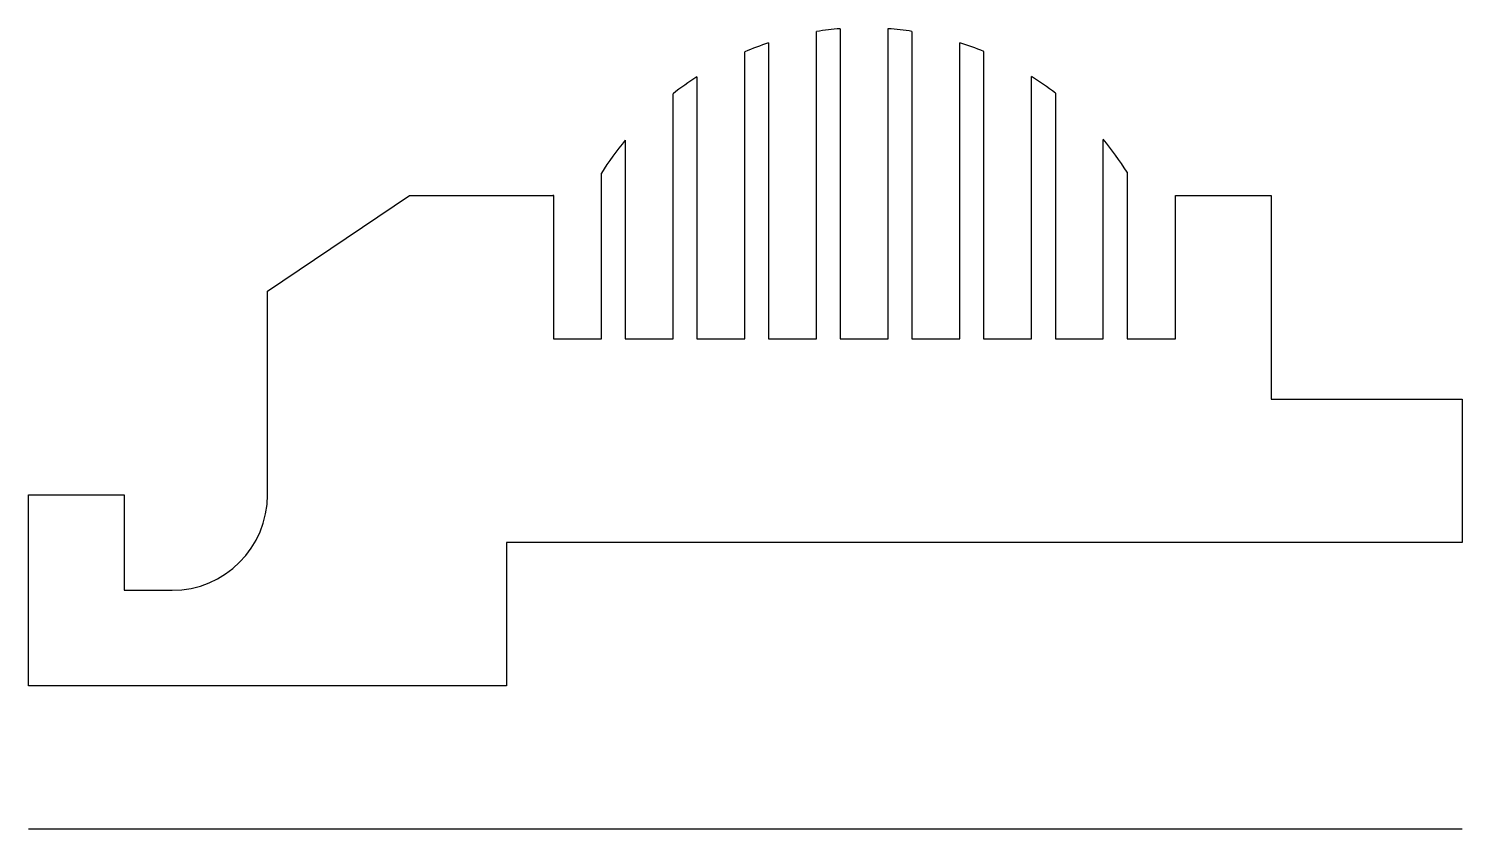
# Model space of a CAD drawing. Header units: millimetres. Extents: x 3685 to 5011, y 4316 to 4476.
# Drawn here: x 4393.2 to 4543.2, y 4346.6 to 4430.3 of the extents above; entities outside this region: 2.
import ezdxf

# ---------------------------------------------------------------- set-up
doc = ezdxf.new("R2010")
doc.units = ezdxf.units.MM
doc.layers.add('Layer2', color=140, linetype='Continuous')

msp = doc.modelspace()

# ---------------------------------------------------------------- linework, layer by layer
for p, q in [((4475.59, 4397.9, 479.67), (4475.59, 4430.05, 479.67)), ((4478.09, 4430.34, 479.67), (4478.09, 4397.9, 479.67)), ((4483.09, 4397.9, 479.67), (4483.09, 4430.35, 479.67)), ((4485.59, 4430.06, 479.67), (4485.59, 4397.9, 479.67)), ((4470.59, 4428.85, 479.67), (4470.59, 4397.9, 479.67)), ((4490.59, 4397.9, 479.67), (4490.59, 4428.88, 479.67)), ((4468.09, 4397.9, 479.67), (4468.09, 4427.93, 479.67)), ((4493.09, 4427.96, 479.67), (4493.09, 4397.9, 479.67)), ((4463.09, 4425.31, 479.67), (4463.09, 4397.9, 479.67)), ((4498.09, 4397.9, 479.67), (4498.09, 4425.36, 479.67)), ((4460.59, 4397.9, 479.67), (4460.59, 4423.54, 479.67)), ((4500.59, 4423.6, 479.67), (4500.59, 4397.9, 479.67)), ((4455.59, 4418.68, 479.67), (4455.59, 4397.9, 479.67)), ((4505.59, 4397.9, 479.67), (4505.59, 4418.77, 479.67)), ((4453.09, 4397.9, 479.67), (4453.09, 4415.23, 479.67)), ((4508.09, 4415.35, 479.67), (4508.09, 4397.9, 479.67)), ((4418.17, 4402.9, 479.67), (4433, 4412.9, 479.67)), ((4433, 4412.9, 479.67), (4448.09, 4412.9, 479.67)), ((4448.09, 4412.9, 479.67), (4448.09, 4412.97, 479.67)), ((4448.09, 4412.9, 479.67), (4448.09, 4397.9, 479.67)), ((4513.17, 4397.9, 479.67), (4513.17, 4412.9, 479.67)), ((4513.17, 4412.9, 479.67), (4523.17, 4412.9, 479.67)), ((4523.17, 4412.9, 479.67), (4523.17, 4391.6, 479.67)), ((4418.17, 4381.6, 479.67), (4418.17, 4402.9, 479.67)), ((4448.09, 4397.9, 479.67), (4453.09, 4397.9, 479.67)), ((4455.59, 4397.9, 479.67), (4460.59, 4397.9, 479.67)), ((4463.09, 4397.9, 479.67), (4468.09, 4397.9, 479.67)), ((4470.59, 4397.9, 479.67), (4475.59, 4397.9, 479.67)), ((4478.09, 4397.9, 479.67), (4483.09, 4397.9, 479.67)), ((4485.59, 4397.9, 479.67), (4490.59, 4397.9, 479.67)), ((4493.09, 4397.9, 479.67), (4498.09, 4397.9, 479.67)), ((4500.59, 4397.9, 479.67), (4505.59, 4397.9, 479.67)), ((4508.09, 4397.9, 479.67), (4513.17, 4397.9, 479.67)), ((4523.17, 4391.6, 479.67), (4543.17, 4391.6, 479.67)), ((4543.17, 4391.6, 479.67), (4543.17, 4376.6, 479.67)), ((4393.17, 4361.6, 479.67), (4393.17, 4381.6, 479.67)), ((4393.17, 4381.6, 479.67), (4403.17, 4381.6, 479.67)), ((4403.17, 4381.6, 479.67), (4403.17, 4371.6, 479.67)), ((4543.17, 4376.6, 479.67), (4443.17, 4376.6, 479.67)), ((4443.17, 4376.6, 479.67), (4443.17, 4361.6, 479.67)), ((4403.17, 4371.6, 479.67), (4408.17, 4371.6, 479.67)), ((4443.17, 4361.6, 479.67), (4393.17, 4361.6, 479.67)), ((4543.17, 4346.6, 479.67), (4393.17, 4346.6, 479.67))]:
    msp.add_line(p, q)
for centre, radius, start, end in [((4480.63, 4397.9, 479.67), 32.54, 94.4748, 98.9082), ((4480.63, 4397.9, 479.67), 32.54, 81.2296, 85.6618), ((4480.63, 4397.9, 479.67), 32.54, 107.9698, 112.6653), ((4480.63, 4397.9, 479.67), 32.54, 67.4822, 72.1733), ((4480.63, 4397.9, 479.67), 32.54, 122.6163, 128.0131), ((4480.63, 4397.9, 479.67), 32.54, 52.1595, 57.5452), ((4480.63, 4397.9, 479.67), 32.54, 140.3095, 147.8154), ((4480.63, 4397.9, 479.67), 32.54, 32.4393, 39.9033), ((4408.17, 4381.6, 479.67), 10, 270, 0)]:
    msp.add_arc(centre, radius, start, end)
at = {"layer": 'Layer2'}
msp.add_line((3685.33, 4452.33), (3685.33, 4392.33), dxfattribs=at)
msp.add_lwpolyline([(3685.33, 4452.33), (3705.33, 4452.33), (3705.33, 4422.33), (3695.33, 4422.33)], dxfattribs=at)

doc.saveas('drawing.dxf')
